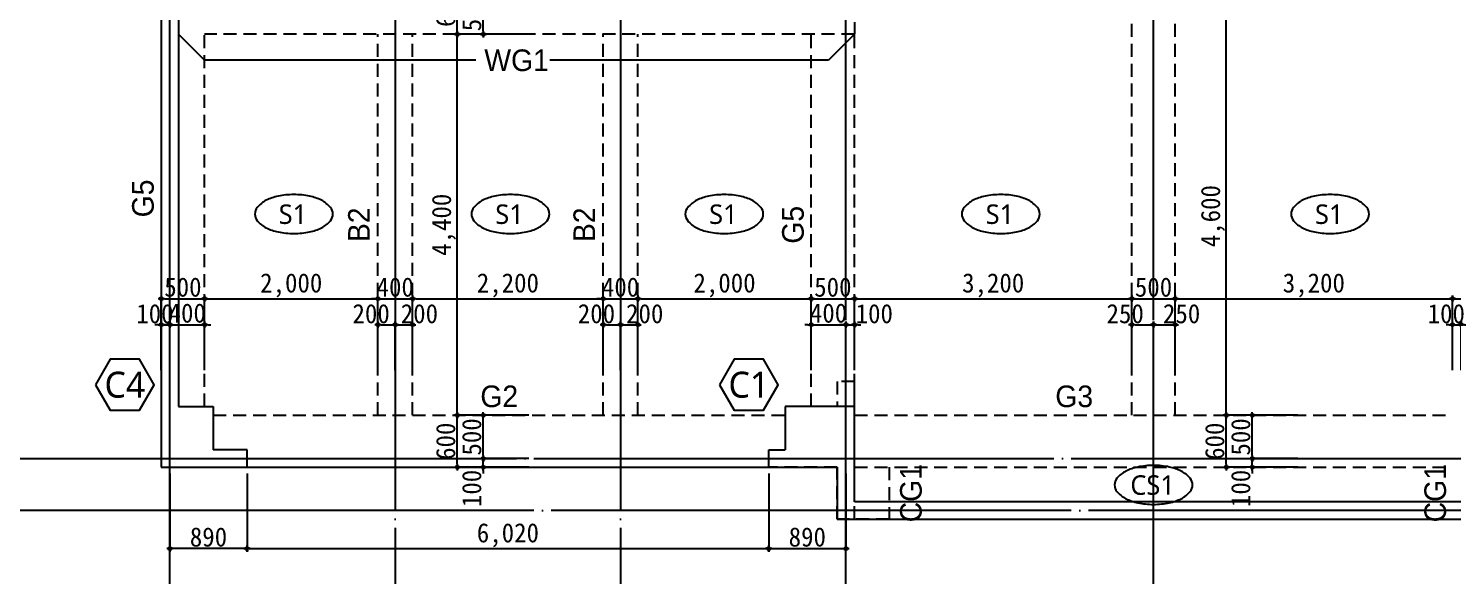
# Model space of a CAD drawing. Header units: millimetres. Extents: x 315000 to 378000, y 0 to 44550.
# Drawn here: x 326070 to 342502, y 9785 to 16103 of the extents above; entities that cross this region are included whole.
import ezdxf
from ezdxf.enums import TextEntityAlignment as Align

# ---------------------------------------------------------------- set-up
doc = ezdxf.new("R2010")
doc.units = ezdxf.units.MM
doc.header["$LTSCALE"] = 100
for name, pattern in [('CEN', [62, 60, -1, 0, -1]), ('HID', [2.3, 1.5, -0.8]), ('HIDDEN', [0.375, 0.25, -0.125])]:
    doc.linetypes.add(name, pattern=pattern)
for name, color, linetype in [('!!_DIM', 7, 'Continuous'), ('!_BEAM 넘버링', 7, 'Continuous'), ('!_CON', 2, 'Continuous'), ('!_GIRDER 넘버링', 3, 'Continuous'), ('!_골조하부', 5, 'HIDDEN'), ('BEAM L', 4, 'HID'), ('CEN', 1, 'CEN'), ('DIM', 7, 'Continuous'), ('ETC', 6, 'Continuous'), ('TEXT', 7, 'Continuous')]:
    doc.layers.add(name, color=color, linetype=linetype)
doc.styles.add('돋움', font='')
doc.styles.add('맑은고딕', font='')
doc.styles.add('울릉도L', font='')
doc.styles.get('돋움').set_extended_font_data('DotumChe')
doc.styles.get('맑은고딕').set_extended_font_data('Malgun Gothic')
doc.styles.get('울릉도L').set_extended_font_data('HY울릉도L')
doc.dimstyles.new('ISO-25', dxfattribs={"dimtxt": 2.5, "dimasz": 2.5, "dimexe": 1.25, "dimexo": 0.625, "dimtad": 1, "dimtxsty": 'STANDARD', "dimcen": 2.5, "dimadec": 0, "dimazin": 0, "dimtfac": 1, "dimtmove": 0, "dimatfit": 3, "dimfxl": 1, "dimarcsym": 0})

# ---------------------------------------------------------------- blocks, each defined once
blk = doc.blocks.new('지상1층 골조하부')
at = {"layer": '!_골조하부', "linetype": 'HID'}
for p, q in [((327602, 17426), (327602, 11036)), ((327802, 16336), (327802, 11736)), ((335602, 12026), (335402, 12026)), ((335402, 12026), (335402, 11736)), ((335602, 10436), (335602, 12026)), ((327802, 11736), (328202, 11736)), ((328202, 11736), (328202, 11236)), ((335402, 11736), (334802, 11736)), ((334802, 11736), (334802, 11236)), ((328592, 11236), (328202, 11236)), ((328592, 11036), (328592, 11236)), ((334612, 11036), (334612, 11236)), ((334612, 11236), (334802, 11236)), ((327602, 11036), (328592, 11036)), ((335402, 11036), (334612, 11036)), ((335402, 11036), (335402, 10436)), ((335402, 10436), (335602, 10436))]:
    blk.add_line(p, q, dxfattribs=at)
blk = doc.blocks.new('Z_DOT')
at = {"layer": 'DIM', "color": 0}
for p, q in [((-1, 0), (1, 0)), ((0, -1), (0, 1))]:
    blk.add_line(p, q, dxfattribs=at)
for radius in [0.5, 0.25]:
    blk.add_circle((0, 0), radius, dxfattribs=at)
blk = doc.blocks.new('*D44')
at = {"layer": 'Defpoints', "color": 0, "transparency": 16777216}
for p in [(327702, 11036), (328592, 11036), (327702, 10096)]:
    blk.add_point(p, dxfattribs=at)
at = {"layer": 'DIM', "color": 6, "lineweight": -2, "transparency": 16777216}
for p, q in [((327702, 10962), (327702, 10096)), ((328592, 10962), (328592, 10096)), ((328555, 10096), (327739, 10096))]:
    blk.add_line(p, q, dxfattribs=at)
at = {"layer": 'DIM', "color": 6, "lineweight": -2, "transparency": 16777216, "xscale": 37, "yscale": 37, "zscale": 37, "rotation": 180}
blk.add_blockref('Z_DOT', (327702, 10096), dxfattribs=at)
at = {"layer": 'DIM', "color": 6, "lineweight": -2, "transparency": 16777216, "xscale": 37, "yscale": 37, "zscale": 37}
blk.add_blockref('Z_DOT', (328592, 10096), dxfattribs=at)
at = {"layer": 'DIM', "color": 0, "transparency": 16777216, "insert": (328147, 10229), "char_height": 222, "attachment_point": 5, "style": '돋움'}
blk.add_mtext('890', dxfattribs=at)
blk = doc.blocks.new('*D45')
at = {"layer": 'Defpoints', "color": 0, "transparency": 16777216}
for p in [(328592, 11036), (334612, 11036), (334612, 10096)]:
    blk.add_point(p, dxfattribs=at)
at = {"layer": 'DIM', "color": 6, "lineweight": -2, "transparency": 16777216}
for p, q in [((328592, 10962), (328592, 10096)), ((334612, 10962), (334612, 10096)), ((328629, 10096), (334575, 10096))]:
    blk.add_line(p, q, dxfattribs=at)
at = {"layer": 'DIM', "color": 6, "lineweight": -2, "transparency": 16777216, "xscale": 37, "yscale": 37, "zscale": 37, "rotation": 180}
blk.add_blockref('Z_DOT', (328592, 10096), dxfattribs=at)
at = {"layer": 'DIM', "color": 6, "lineweight": -2, "transparency": 16777216, "xscale": 37, "yscale": 37, "zscale": 37}
blk.add_blockref('Z_DOT', (334612, 10096), dxfattribs=at)
at = {"layer": 'DIM', "color": 0, "transparency": 16777216, "insert": (331602, 10250), "char_height": 222, "attachment_point": 5, "style": '돋움'}
blk.add_mtext('6,020', dxfattribs=at)
blk = doc.blocks.new('*D46')
at = {"layer": 'Defpoints', "color": 0, "transparency": 16777216}
for p in [(334612, 11036), (335502, 11036), (335502, 10096)]:
    blk.add_point(p, dxfattribs=at)
at = {"layer": 'DIM', "color": 6, "lineweight": -2, "transparency": 16777216}
for p, q in [((334612, 10962), (334612, 10096)), ((335502, 10962), (335502, 10096)), ((334649, 10096), (335465, 10096))]:
    blk.add_line(p, q, dxfattribs=at)
at = {"layer": 'DIM', "color": 6, "lineweight": -2, "transparency": 16777216, "xscale": 37, "yscale": 37, "zscale": 37, "rotation": 180}
blk.add_blockref('Z_DOT', (334612, 10096), dxfattribs=at)
at = {"layer": 'DIM', "color": 6, "lineweight": -2, "transparency": 16777216, "xscale": 37, "yscale": 37, "zscale": 37}
blk.add_blockref('Z_DOT', (335502, 10096), dxfattribs=at)
at = {"layer": 'DIM', "color": 0, "transparency": 16777216, "insert": (335057, 10229), "char_height": 222, "attachment_point": 5, "style": '돋움'}
blk.add_mtext('890', dxfattribs=at)
blk = doc.blocks.new('*D52')
at = {"layer": 'Defpoints', "color": 0, "transparency": 16777216}
for p in [(335102, 12982), (333102, 12082), (335102, 12082)]:
    blk.add_point(p, dxfattribs=at)
at = {"layer": 'DIM', "color": 6, "lineweight": -2, "transparency": 16777216}
for p, q in [((333102, 12156), (333102, 12982)), ((333139, 12982), (335065, 12982)), ((335102, 12156), (335102, 12982))]:
    blk.add_line(p, q, dxfattribs=at)
at = {"layer": 'DIM', "color": 6, "lineweight": -2, "transparency": 16777216, "xscale": 37, "yscale": 37, "zscale": 37, "rotation": 180}
blk.add_blockref('Z_DOT', (333102, 12982), dxfattribs=at)
at = {"layer": 'DIM', "color": 6, "lineweight": -2, "transparency": 16777216, "xscale": 37, "yscale": 37, "zscale": 37}
blk.add_blockref('Z_DOT', (335102, 12982), dxfattribs=at)
at = {"layer": 'DIM', "color": 0, "transparency": 16777216, "insert": (334102, 13136), "char_height": 222, "attachment_point": 5, "style": '돋움'}
blk.add_mtext('2,000', dxfattribs=at)
blk = doc.blocks.new('*D53')
at = {"layer": 'Defpoints', "color": 0, "transparency": 16777216}
for p in [(333102, 12982), (332702, 12082), (333102, 12082)]:
    blk.add_point(p, dxfattribs=at)
at = {"layer": 'DIM', "color": 6, "lineweight": -2, "transparency": 16777216}
for p, q in [((332665, 12982), (332628, 12982)), ((332702, 12156), (332702, 12982)), ((332702, 12982), (333102, 12982)), ((333102, 12156), (333102, 12982)), ((333139, 12982), (333176, 12982))]:
    blk.add_line(p, q, dxfattribs=at)
at = {"layer": 'DIM', "color": 6, "lineweight": -2, "transparency": 16777216, "xscale": 37, "yscale": 37, "zscale": 37}
blk.add_blockref('Z_DOT', (332702, 12982), dxfattribs=at)
at = {"layer": 'DIM', "color": 6, "lineweight": -2, "transparency": 16777216, "xscale": 37, "yscale": 37, "zscale": 37, "rotation": 180}
blk.add_blockref('Z_DOT', (333102, 12982), dxfattribs=at)
at = {"layer": 'DIM', "color": 0, "transparency": 16777216, "insert": (332902, 13115), "char_height": 222, "attachment_point": 5, "style": '돋움'}
blk.add_mtext('400', dxfattribs=at)
blk = doc.blocks.new('*D54')
at = {"layer": 'Defpoints', "color": 0, "transparency": 16777216}
for p in [(332702, 12982), (330502, 12082), (332702, 12082)]:
    blk.add_point(p, dxfattribs=at)
at = {"layer": 'DIM', "color": 6, "lineweight": -2, "transparency": 16777216}
for p, q in [((330502, 12156), (330502, 12982)), ((330539, 12982), (332665, 12982)), ((332702, 12156), (332702, 12982))]:
    blk.add_line(p, q, dxfattribs=at)
at = {"layer": 'DIM', "color": 6, "lineweight": -2, "transparency": 16777216, "xscale": 37, "yscale": 37, "zscale": 37, "rotation": 180}
blk.add_blockref('Z_DOT', (330502, 12982), dxfattribs=at)
at = {"layer": 'DIM', "color": 6, "lineweight": -2, "transparency": 16777216, "xscale": 37, "yscale": 37, "zscale": 37}
blk.add_blockref('Z_DOT', (332702, 12982), dxfattribs=at)
at = {"layer": 'DIM', "color": 0, "transparency": 16777216, "insert": (331602, 13136), "char_height": 222, "attachment_point": 5, "style": '돋움'}
blk.add_mtext('2,200', dxfattribs=at)
blk = doc.blocks.new('*D55')
at = {"layer": 'Defpoints', "color": 0, "transparency": 16777216}
for p in [(330502, 12982), (330102, 12082), (330502, 12082)]:
    blk.add_point(p, dxfattribs=at)
at = {"layer": 'DIM', "color": 6, "lineweight": -2, "transparency": 16777216}
for p, q in [((330065, 12982), (330028, 12982)), ((330102, 12156), (330102, 12982)), ((330102, 12982), (330502, 12982)), ((330502, 12156), (330502, 12982)), ((330539, 12982), (330576, 12982))]:
    blk.add_line(p, q, dxfattribs=at)
at = {"layer": 'DIM', "color": 6, "lineweight": -2, "transparency": 16777216, "xscale": 37, "yscale": 37, "zscale": 37}
blk.add_blockref('Z_DOT', (330102, 12982), dxfattribs=at)
at = {"layer": 'DIM', "color": 6, "lineweight": -2, "transparency": 16777216, "xscale": 37, "yscale": 37, "zscale": 37, "rotation": 180}
blk.add_blockref('Z_DOT', (330502, 12982), dxfattribs=at)
at = {"layer": 'DIM', "color": 0, "transparency": 16777216, "insert": (330302, 13115), "char_height": 222, "attachment_point": 5, "style": '돋움'}
blk.add_mtext('400', dxfattribs=at)
blk = doc.blocks.new('*D56')
at = {"layer": 'Defpoints', "color": 0, "transparency": 16777216}
for p in [(328102, 12682), (327702, 12082), (328102, 12082)]:
    blk.add_point(p, dxfattribs=at)
at = {"layer": 'DIM', "color": 6, "lineweight": -2, "transparency": 16777216}
for p, q in [((327665, 12682), (327628, 12682)), ((327702, 12156), (327702, 12682)), ((327702, 12682), (328102, 12682)), ((328102, 12156), (328102, 12682)), ((328139, 12682), (328176, 12682))]:
    blk.add_line(p, q, dxfattribs=at)
at = {"layer": 'DIM', "color": 6, "lineweight": -2, "transparency": 16777216, "xscale": 37, "yscale": 37, "zscale": 37}
blk.add_blockref('Z_DOT', (327702, 12682), dxfattribs=at)
at = {"layer": 'DIM', "color": 6, "lineweight": -2, "transparency": 16777216, "xscale": 37, "yscale": 37, "zscale": 37, "rotation": 180}
blk.add_blockref('Z_DOT', (328102, 12682), dxfattribs=at)
at = {"layer": 'DIM', "color": 0, "transparency": 16777216, "insert": (327902, 12815), "char_height": 222, "attachment_point": 5, "style": '돋움'}
blk.add_mtext('400', dxfattribs=at)
blk = doc.blocks.new('*D57')
at = {"layer": 'Defpoints', "color": 0, "transparency": 16777216}
for p in [(327702, 12682), (327602, 12082), (327702, 12082)]:
    blk.add_point(p, dxfattribs=at)
at = {"layer": 'DIM', "color": 6, "lineweight": -2, "transparency": 16777216}
for p, q in [((327565, 12682), (327528, 12682)), ((327602, 12156), (327602, 12682)), ((327602, 12682), (327702, 12682)), ((327702, 12156), (327702, 12682)), ((327739, 12682), (327776, 12682))]:
    blk.add_line(p, q, dxfattribs=at)
at = {"layer": 'DIM', "color": 6, "lineweight": -2, "transparency": 16777216, "xscale": 37, "yscale": 37, "zscale": 37}
blk.add_blockref('Z_DOT', (327602, 12682), dxfattribs=at)
at = {"layer": 'DIM', "color": 6, "lineweight": -2, "transparency": 16777216, "xscale": 37, "yscale": 37, "zscale": 37, "rotation": 180}
blk.add_blockref('Z_DOT', (327702, 12682), dxfattribs=at)
at = {"layer": 'DIM', "color": 0, "transparency": 16777216, "insert": (327529, 12808), "char_height": 222, "attachment_point": 5, "style": '돋움'}
blk.add_mtext('100', dxfattribs=at)
blk = doc.blocks.new('*D58')
at = {"layer": 'Defpoints', "color": 0, "transparency": 16777216}
for p in [(328102, 12982), (327602, 12082), (328102, 12082)]:
    blk.add_point(p, dxfattribs=at)
at = {"layer": 'DIM', "color": 6, "lineweight": -2, "transparency": 16777216}
for p, q in [((327602, 12156), (327602, 12982)), ((327639, 12982), (328065, 12982)), ((328102, 12156), (328102, 12982))]:
    blk.add_line(p, q, dxfattribs=at)
at = {"layer": 'DIM', "color": 6, "lineweight": -2, "transparency": 16777216, "xscale": 37, "yscale": 37, "zscale": 37, "rotation": 180}
blk.add_blockref('Z_DOT', (327602, 12982), dxfattribs=at)
at = {"layer": 'DIM', "color": 6, "lineweight": -2, "transparency": 16777216, "xscale": 37, "yscale": 37, "zscale": 37}
blk.add_blockref('Z_DOT', (328102, 12982), dxfattribs=at)
at = {"layer": 'DIM', "color": 0, "transparency": 16777216, "insert": (327852, 13115), "char_height": 222, "attachment_point": 5, "style": '돋움'}
blk.add_mtext('500', dxfattribs=at)
blk = doc.blocks.new('*D59')
at = {"layer": 'Defpoints', "color": 0, "transparency": 16777216}
for p in [(335602, 12682), (335502, 12082), (335602, 12082)]:
    blk.add_point(p, dxfattribs=at)
at = {"layer": 'DIM', "color": 6, "lineweight": -2, "transparency": 16777216}
for p, q in [((335465, 12682), (335428, 12682)), ((335502, 12156), (335502, 12682)), ((335502, 12682), (335602, 12682)), ((335602, 12156), (335602, 12682)), ((335639, 12682), (335676, 12682))]:
    blk.add_line(p, q, dxfattribs=at)
at = {"layer": 'DIM', "color": 6, "lineweight": -2, "transparency": 16777216, "xscale": 37, "yscale": 37, "zscale": 37}
blk.add_blockref('Z_DOT', (335502, 12682), dxfattribs=at)
at = {"layer": 'DIM', "color": 6, "lineweight": -2, "transparency": 16777216, "xscale": 37, "yscale": 37, "zscale": 37, "rotation": 180}
blk.add_blockref('Z_DOT', (335602, 12682), dxfattribs=at)
at = {"layer": 'DIM', "color": 0, "transparency": 16777216, "insert": (335830, 12808), "char_height": 222, "attachment_point": 5, "style": '돋움'}
blk.add_mtext('100', dxfattribs=at)
blk = doc.blocks.new('*D60')
at = {"layer": 'Defpoints', "color": 0, "transparency": 16777216}
for p in [(335502, 12682), (335102, 12082), (335502, 12082)]:
    blk.add_point(p, dxfattribs=at)
at = {"layer": 'DIM', "color": 6, "lineweight": -2, "transparency": 16777216}
for p, q in [((335065, 12682), (335028, 12682)), ((335102, 12156), (335102, 12682)), ((335102, 12682), (335502, 12682)), ((335502, 12156), (335502, 12682)), ((335539, 12682), (335576, 12682))]:
    blk.add_line(p, q, dxfattribs=at)
at = {"layer": 'DIM', "color": 6, "lineweight": -2, "transparency": 16777216, "xscale": 37, "yscale": 37, "zscale": 37}
blk.add_blockref('Z_DOT', (335102, 12682), dxfattribs=at)
at = {"layer": 'DIM', "color": 6, "lineweight": -2, "transparency": 16777216, "xscale": 37, "yscale": 37, "zscale": 37, "rotation": 180}
blk.add_blockref('Z_DOT', (335502, 12682), dxfattribs=at)
at = {"layer": 'DIM', "color": 0, "transparency": 16777216, "insert": (335302, 12815), "char_height": 222, "attachment_point": 5, "style": '돋움'}
blk.add_mtext('400', dxfattribs=at)
blk = doc.blocks.new('*D61')
at = {"layer": 'Defpoints', "color": 0, "transparency": 16777216}
for p in [(335602, 12982), (335102, 12082), (335602, 12082)]:
    blk.add_point(p, dxfattribs=at)
at = {"layer": 'DIM', "color": 6, "lineweight": -2, "transparency": 16777216}
for p, q in [((335102, 12156), (335102, 12982)), ((335139, 12982), (335565, 12982)), ((335602, 12156), (335602, 12982))]:
    blk.add_line(p, q, dxfattribs=at)
at = {"layer": 'DIM', "color": 6, "lineweight": -2, "transparency": 16777216, "xscale": 37, "yscale": 37, "zscale": 37, "rotation": 180}
blk.add_blockref('Z_DOT', (335102, 12982), dxfattribs=at)
at = {"layer": 'DIM', "color": 6, "lineweight": -2, "transparency": 16777216, "xscale": 37, "yscale": 37, "zscale": 37}
blk.add_blockref('Z_DOT', (335602, 12982), dxfattribs=at)
at = {"layer": 'DIM', "color": 0, "transparency": 16777216, "insert": (335352, 13115), "char_height": 222, "attachment_point": 5, "style": '돋움'}
blk.add_mtext('500', dxfattribs=at)
blk = doc.blocks.new('*D62')
at = {"layer": 'Defpoints', "color": 0, "transparency": 16777216}
for p in [(330102, 12982), (328102, 12082), (330102, 12082)]:
    blk.add_point(p, dxfattribs=at)
at = {"layer": 'DIM', "color": 6, "lineweight": -2, "transparency": 16777216}
for p, q in [((328102, 12156), (328102, 12982)), ((328139, 12982), (330065, 12982)), ((330102, 12156), (330102, 12982))]:
    blk.add_line(p, q, dxfattribs=at)
at = {"layer": 'DIM', "color": 6, "lineweight": -2, "transparency": 16777216, "xscale": 37, "yscale": 37, "zscale": 37, "rotation": 180}
blk.add_blockref('Z_DOT', (328102, 12982), dxfattribs=at)
at = {"layer": 'DIM', "color": 6, "lineweight": -2, "transparency": 16777216, "xscale": 37, "yscale": 37, "zscale": 37}
blk.add_blockref('Z_DOT', (330102, 12982), dxfattribs=at)
at = {"layer": 'DIM', "color": 0, "transparency": 16777216, "insert": (329102, 13136), "char_height": 222, "attachment_point": 5, "style": '돋움'}
blk.add_mtext('2,000', dxfattribs=at)
blk = doc.blocks.new('*D75')
at = {"layer": 'Defpoints', "color": 0, "transparency": 16777216}
for p in [(333102, 12682), (332902, 12082), (333102, 12082)]:
    blk.add_point(p, dxfattribs=at)
at = {"layer": 'DIM', "color": 6, "lineweight": -2, "transparency": 16777216}
for p, q in [((332902, 12156), (332902, 12682)), ((332939, 12682), (333065, 12682)), ((333102, 12156), (333102, 12682))]:
    blk.add_line(p, q, dxfattribs=at)
at = {"layer": 'DIM', "color": 6, "lineweight": -2, "transparency": 16777216, "xscale": 37, "yscale": 37, "zscale": 37, "rotation": 180}
blk.add_blockref('Z_DOT', (332902, 12682), dxfattribs=at)
at = {"layer": 'DIM', "color": 6, "lineweight": -2, "transparency": 16777216, "xscale": 37, "yscale": 37, "zscale": 37}
blk.add_blockref('Z_DOT', (333102, 12682), dxfattribs=at)
at = {"layer": 'DIM', "color": 0, "transparency": 16777216, "insert": (333181, 12808), "char_height": 222, "attachment_point": 5, "style": '돋움'}
blk.add_mtext('200', dxfattribs=at)
blk = doc.blocks.new('*D76')
at = {"layer": 'Defpoints', "color": 0, "transparency": 16777216}
for p in [(332902, 12682), (332702, 12082), (332902, 12082)]:
    blk.add_point(p, dxfattribs=at)
at = {"layer": 'DIM', "color": 6, "lineweight": -2, "transparency": 16777216}
for p, q in [((332702, 12156), (332702, 12682)), ((332739, 12682), (332865, 12682)), ((332902, 12156), (332902, 12682))]:
    blk.add_line(p, q, dxfattribs=at)
at = {"layer": 'DIM', "color": 6, "lineweight": -2, "transparency": 16777216, "xscale": 37, "yscale": 37, "zscale": 37, "rotation": 180}
blk.add_blockref('Z_DOT', (332702, 12682), dxfattribs=at)
at = {"layer": 'DIM', "color": 6, "lineweight": -2, "transparency": 16777216, "xscale": 37, "yscale": 37, "zscale": 37}
blk.add_blockref('Z_DOT', (332902, 12682), dxfattribs=at)
at = {"layer": 'DIM', "color": 0, "transparency": 16777216, "insert": (332624, 12808), "char_height": 222, "attachment_point": 5, "style": '돋움'}
blk.add_mtext('200', dxfattribs=at)
blk = doc.blocks.new('*D77')
at = {"layer": 'Defpoints', "color": 0, "transparency": 16777216}
for p in [(338802, 12982), (335602, 12082), (338802, 12082)]:
    blk.add_point(p, dxfattribs=at)
at = {"layer": 'DIM', "color": 6, "lineweight": -2, "transparency": 16777216}
for p, q in [((335602, 12156), (335602, 12982)), ((335639, 12982), (338765, 12982)), ((338802, 12156), (338802, 12982))]:
    blk.add_line(p, q, dxfattribs=at)
at = {"layer": 'DIM', "color": 6, "lineweight": -2, "transparency": 16777216, "xscale": 37, "yscale": 37, "zscale": 37, "rotation": 180}
blk.add_blockref('Z_DOT', (335602, 12982), dxfattribs=at)
at = {"layer": 'DIM', "color": 6, "lineweight": -2, "transparency": 16777216, "xscale": 37, "yscale": 37, "zscale": 37}
blk.add_blockref('Z_DOT', (338802, 12982), dxfattribs=at)
at = {"layer": 'DIM', "color": 0, "transparency": 16777216, "insert": (337202, 13136), "char_height": 222, "attachment_point": 5, "style": '돋움'}
blk.add_mtext('3,200', dxfattribs=at)
blk = doc.blocks.new('*D78')
at = {"layer": 'Defpoints', "color": 0, "transparency": 16777216}
for p in [(339302, 12982), (338802, 12082), (339302, 12082)]:
    blk.add_point(p, dxfattribs=at)
at = {"layer": 'DIM', "color": 6, "lineweight": -2, "transparency": 16777216}
for p, q in [((338802, 12156), (338802, 12982)), ((338839, 12982), (339265, 12982)), ((339302, 12156), (339302, 12982))]:
    blk.add_line(p, q, dxfattribs=at)
at = {"layer": 'DIM', "color": 6, "lineweight": -2, "transparency": 16777216, "xscale": 37, "yscale": 37, "zscale": 37, "rotation": 180}
blk.add_blockref('Z_DOT', (338802, 12982), dxfattribs=at)
at = {"layer": 'DIM', "color": 6, "lineweight": -2, "transparency": 16777216, "xscale": 37, "yscale": 37, "zscale": 37}
blk.add_blockref('Z_DOT', (339302, 12982), dxfattribs=at)
at = {"layer": 'DIM', "color": 0, "transparency": 16777216, "insert": (339052, 13115), "char_height": 222, "attachment_point": 5, "style": '돋움'}
blk.add_mtext('500', dxfattribs=at)
blk = doc.blocks.new('*D79')
at = {"layer": 'Defpoints', "color": 0, "transparency": 16777216}
for p in [(342502, 12982), (339302, 12082), (342502, 12082)]:
    blk.add_point(p, dxfattribs=at)
at = {"layer": 'DIM', "color": 6, "lineweight": -2, "transparency": 16777216}
for p, q in [((339302, 12156), (339302, 12982)), ((339339, 12982), (342465, 12982)), ((342502, 12156), (342502, 12982))]:
    blk.add_line(p, q, dxfattribs=at)
at = {"layer": 'DIM', "color": 6, "lineweight": -2, "transparency": 16777216, "xscale": 37, "yscale": 37, "zscale": 37, "rotation": 180}
blk.add_blockref('Z_DOT', (339302, 12982), dxfattribs=at)
at = {"layer": 'DIM', "color": 6, "lineweight": -2, "transparency": 16777216, "xscale": 37, "yscale": 37, "zscale": 37}
blk.add_blockref('Z_DOT', (342502, 12982), dxfattribs=at)
at = {"layer": 'DIM', "color": 0, "transparency": 16777216, "insert": (340902, 13136), "char_height": 222, "attachment_point": 5, "style": '돋움'}
blk.add_mtext('3,200', dxfattribs=at)
blk = doc.blocks.new('*D80')
at = {"layer": 'Defpoints', "color": 0, "transparency": 16777216}
for p in [(343102, 12982), (342502, 12082), (343102, 12082)]:
    blk.add_point(p, dxfattribs=at)
at = {"layer": 'DIM', "color": 6, "lineweight": -2, "transparency": 16777216}
for p, q in [((342502, 12156), (342502, 12982)), ((342539, 12982), (343065, 12982)), ((343102, 12156), (343102, 12982))]:
    blk.add_line(p, q, dxfattribs=at)
at = {"layer": 'DIM', "color": 6, "lineweight": -2, "transparency": 16777216, "xscale": 37, "yscale": 37, "zscale": 37, "rotation": 180}
blk.add_blockref('Z_DOT', (342502, 12982), dxfattribs=at)
at = {"layer": 'DIM', "color": 6, "lineweight": -2, "transparency": 16777216, "xscale": 37, "yscale": 37, "zscale": 37}
blk.add_blockref('Z_DOT', (343102, 12982), dxfattribs=at)
at = {"layer": 'DIM', "color": 0, "transparency": 16777216, "insert": (342802, 13115), "char_height": 222, "attachment_point": 5, "style": '돋움'}
blk.add_mtext('600', dxfattribs=at)
blk = doc.blocks.new('*D64')
at = {"layer": 'Defpoints', "color": 0, "transparency": 16777216}
for p in [(342602, 12682), (342502, 12082), (342602, 12082)]:
    blk.add_point(p, dxfattribs=at)
at = {"layer": 'DIM', "color": 6, "lineweight": -2, "transparency": 16777216}
for p, q in [((342465, 12682), (342428, 12682)), ((342502, 12156), (342502, 12682)), ((342502, 12682), (342602, 12682)), ((342602, 12156), (342602, 12682)), ((342639, 12682), (342676, 12682))]:
    blk.add_line(p, q, dxfattribs=at)
at = {"layer": 'DIM', "color": 6, "lineweight": -2, "transparency": 16777216, "xscale": 37, "yscale": 37, "zscale": 37}
blk.add_blockref('Z_DOT', (342502, 12682), dxfattribs=at)
at = {"layer": 'DIM', "color": 6, "lineweight": -2, "transparency": 16777216, "xscale": 37, "yscale": 37, "zscale": 37, "rotation": 180}
blk.add_blockref('Z_DOT', (342602, 12682), dxfattribs=at)
at = {"layer": 'DIM', "color": 0, "transparency": 16777216, "insert": (342430, 12808), "char_height": 222, "attachment_point": 5, "style": '돋움'}
blk.add_mtext('100', dxfattribs=at)
blk = doc.blocks.new('*D85')
at = {"layer": 'Defpoints', "color": 0, "transparency": 16777216}
for p in [(330502, 12682), (330302, 12082), (330502, 12082)]:
    blk.add_point(p, dxfattribs=at)
at = {"layer": 'DIM', "color": 6, "lineweight": -2, "transparency": 16777216}
for p, q in [((330302, 12156), (330302, 12682)), ((330339, 12682), (330465, 12682)), ((330502, 12156), (330502, 12682))]:
    blk.add_line(p, q, dxfattribs=at)
at = {"layer": 'DIM', "color": 6, "lineweight": -2, "transparency": 16777216, "xscale": 37, "yscale": 37, "zscale": 37, "rotation": 180}
blk.add_blockref('Z_DOT', (330302, 12682), dxfattribs=at)
at = {"layer": 'DIM', "color": 6, "lineweight": -2, "transparency": 16777216, "xscale": 37, "yscale": 37, "zscale": 37}
blk.add_blockref('Z_DOT', (330502, 12682), dxfattribs=at)
at = {"layer": 'DIM', "color": 0, "transparency": 16777216, "insert": (330581, 12808), "char_height": 222, "attachment_point": 5, "style": '돋움'}
blk.add_mtext('200', dxfattribs=at)
blk = doc.blocks.new('*D86')
at = {"layer": 'Defpoints', "color": 0, "transparency": 16777216}
for p in [(330302, 12682), (330102, 12082), (330302, 12082)]:
    blk.add_point(p, dxfattribs=at)
at = {"layer": 'DIM', "color": 6, "lineweight": -2, "transparency": 16777216}
for p, q in [((330102, 12156), (330102, 12682)), ((330139, 12682), (330265, 12682)), ((330302, 12156), (330302, 12682))]:
    blk.add_line(p, q, dxfattribs=at)
at = {"layer": 'DIM', "color": 6, "lineweight": -2, "transparency": 16777216, "xscale": 37, "yscale": 37, "zscale": 37, "rotation": 180}
blk.add_blockref('Z_DOT', (330102, 12682), dxfattribs=at)
at = {"layer": 'DIM', "color": 6, "lineweight": -2, "transparency": 16777216, "xscale": 37, "yscale": 37, "zscale": 37}
blk.add_blockref('Z_DOT', (330302, 12682), dxfattribs=at)
at = {"layer": 'DIM', "color": 0, "transparency": 16777216, "insert": (330024, 12808), "char_height": 222, "attachment_point": 5, "style": '돋움'}
blk.add_mtext('200', dxfattribs=at)
blk = doc.blocks.new('*D93')
at = {"layer": 'Defpoints', "color": 0, "transparency": 16777216}
for p in [(339892, 11636), (340792, 11636), (340792, 11036)]:
    blk.add_point(p, dxfattribs=at)
at = {"layer": 'DIM', "color": 6, "lineweight": -2, "transparency": 16777216}
for p, q in [((340718, 11636), (339892, 11636)), ((339892, 11073), (339892, 11599)), ((340718, 11036), (339892, 11036))]:
    blk.add_line(p, q, dxfattribs=at)
at = {"layer": 'DIM', "color": 6, "lineweight": -2, "transparency": 16777216, "xscale": 37, "yscale": 37, "zscale": 37}
for p, rotation in [((339892, 11636), 90), ((339892, 11036), 270)]:
    blk.add_blockref('Z_DOT', p, dxfattribs=dict(at, rotation=rotation))
at = {"layer": 'DIM', "color": 0, "transparency": 16777216, "insert": (339759, 11336), "char_height": 222, "attachment_point": 5, "rotation": 90, "style": '돋움'}
blk.add_mtext('600', dxfattribs=at)
blk = doc.blocks.new('*D94')
at = {"layer": 'Defpoints', "color": 0, "transparency": 16777216}
for p in [(339892, 16236), (340792, 16236), (340792, 11636)]:
    blk.add_point(p, dxfattribs=at)
at = {"layer": 'DIM', "color": 6, "lineweight": -2, "transparency": 16777216}
for p, q in [((340718, 16236), (339892, 16236)), ((339892, 11673), (339892, 16199)), ((340718, 11636), (339892, 11636))]:
    blk.add_line(p, q, dxfattribs=at)
at = {"layer": 'DIM', "color": 6, "lineweight": -2, "transparency": 16777216, "xscale": 37, "yscale": 37, "zscale": 37}
for p, rotation in [((339892, 16236), 90), ((339892, 11636), 270)]:
    blk.add_blockref('Z_DOT', p, dxfattribs=dict(at, rotation=rotation))
at = {"layer": 'DIM', "color": 0, "transparency": 16777216, "insert": (339738, 13936), "char_height": 222, "attachment_point": 5, "rotation": 90, "style": '돋움'}
blk.add_mtext('4,600', dxfattribs=at)
blk = doc.blocks.new('*D96')
at = {"layer": 'Defpoints', "color": 0, "transparency": 16777216}
for p in [(340192, 11636), (340792, 11636), (340792, 11136)]:
    blk.add_point(p, dxfattribs=at)
at = {"layer": 'DIM', "color": 6, "lineweight": -2, "transparency": 16777216}
for p, q in [((340718, 11636), (340192, 11636)), ((340192, 11173), (340192, 11599)), ((340718, 11136), (340192, 11136))]:
    blk.add_line(p, q, dxfattribs=at)
at = {"layer": 'DIM', "color": 6, "lineweight": -2, "transparency": 16777216, "xscale": 37, "yscale": 37, "zscale": 37}
for p, rotation in [((340192, 11636), 90), ((340192, 11136), 270)]:
    blk.add_blockref('Z_DOT', p, dxfattribs=dict(at, rotation=rotation))
at = {"layer": 'DIM', "color": 0, "transparency": 16777216, "insert": (340059, 11386), "char_height": 222, "attachment_point": 5, "rotation": 90, "style": '돋움'}
blk.add_mtext('500', dxfattribs=at)
blk = doc.blocks.new('*D97')
at = {"layer": 'Defpoints', "color": 0, "transparency": 16777216}
for p in [(340192, 11136), (340792, 11136), (340792, 11036)]:
    blk.add_point(p, dxfattribs=at)
at = {"layer": 'DIM', "color": 6, "lineweight": -2, "transparency": 16777216}
for p, q in [((340192, 11173), (340192, 11210)), ((340718, 11136), (340192, 11136)), ((340192, 11036), (340192, 11136)), ((340718, 11036), (340192, 11036)), ((340192, 10999), (340192, 10962))]:
    blk.add_line(p, q, dxfattribs=at)
at = {"layer": 'DIM', "color": 6, "lineweight": -2, "transparency": 16777216, "xscale": 37, "yscale": 37, "zscale": 37}
for p, rotation in [((340192, 11136), 270), ((340192, 11036), 90)]:
    blk.add_blockref('Z_DOT', p, dxfattribs=dict(at, rotation=rotation))
at = {"layer": 'DIM', "color": 0, "transparency": 16777216, "insert": (340059, 10791), "char_height": 222, "attachment_point": 5, "rotation": 90, "style": '돋움'}
blk.add_mtext('100', dxfattribs=at)
blk = doc.blocks.new('*D100')
at = {"layer": 'Defpoints', "color": 0, "transparency": 16777216}
for p in [(331018, 16036), (331918, 16036), (331918, 11636)]:
    blk.add_point(p, dxfattribs=at)
at = {"layer": 'DIM', "color": 6, "lineweight": -2, "transparency": 16777216}
for p, q in [((331844, 16036), (331018, 16036)), ((331018, 11673), (331018, 15999)), ((331844, 11636), (331018, 11636))]:
    blk.add_line(p, q, dxfattribs=at)
at = {"layer": 'DIM', "color": 6, "lineweight": -2, "transparency": 16777216, "xscale": 37, "yscale": 37, "zscale": 37}
for p, rotation in [((331018, 16036), 90), ((331018, 11636), 270)]:
    blk.add_blockref('Z_DOT', p, dxfattribs=dict(at, rotation=rotation))
at = {"layer": 'DIM', "color": 0, "transparency": 16777216, "insert": (330864, 13836), "char_height": 222, "attachment_point": 5, "rotation": 90, "style": '돋움'}
blk.add_mtext('4,400', dxfattribs=at)
blk = doc.blocks.new('*D101')
at = {"layer": 'Defpoints', "color": 0, "transparency": 16777216}
for p in [(331018, 16636), (331918, 16636), (331918, 16036)]:
    blk.add_point(p, dxfattribs=at)
at = {"layer": 'DIM', "color": 6, "lineweight": -2, "transparency": 16777216}
for p, q in [((331844, 16636), (331018, 16636)), ((331018, 16073), (331018, 16599)), ((331844, 16036), (331018, 16036))]:
    blk.add_line(p, q, dxfattribs=at)
at = {"layer": 'DIM', "color": 6, "lineweight": -2, "transparency": 16777216, "xscale": 37, "yscale": 37, "zscale": 37}
for p, rotation in [((331018, 16636), 90), ((331018, 16036), 270)]:
    blk.add_blockref('Z_DOT', p, dxfattribs=dict(at, rotation=rotation))
at = {"layer": 'DIM', "color": 0, "transparency": 16777216, "insert": (330885, 16336), "char_height": 222, "attachment_point": 5, "rotation": 90, "style": '돋움'}
blk.add_mtext('600', dxfattribs=at)
blk = doc.blocks.new('*D103')
at = {"layer": 'Defpoints', "color": 0, "transparency": 16777216}
for p in [(331318, 16536), (331918, 16536), (331918, 16036)]:
    blk.add_point(p, dxfattribs=at)
at = {"layer": 'DIM', "color": 6, "lineweight": -2, "transparency": 16777216}
for p, q in [((331844, 16536), (331318, 16536)), ((331318, 16073), (331318, 16499)), ((331844, 16036), (331318, 16036))]:
    blk.add_line(p, q, dxfattribs=at)
at = {"layer": 'DIM', "color": 6, "lineweight": -2, "transparency": 16777216, "xscale": 37, "yscale": 37, "zscale": 37}
for p, rotation in [((331318, 16536), 90), ((331318, 16036), 270)]:
    blk.add_blockref('Z_DOT', p, dxfattribs=dict(at, rotation=rotation))
at = {"layer": 'DIM', "color": 0, "transparency": 16777216, "insert": (331185, 16286), "char_height": 222, "attachment_point": 5, "rotation": 90, "style": '돋움'}
blk.add_mtext('500', dxfattribs=at)
blk = doc.blocks.new('*D104')
at = {"layer": 'Defpoints', "color": 0, "transparency": 16777216}
for p in [(331018, 11636), (331918, 11636), (331918, 11036)]:
    blk.add_point(p, dxfattribs=at)
at = {"layer": 'DIM', "color": 6, "lineweight": -2, "transparency": 16777216}
for p, q in [((331844, 11636), (331018, 11636)), ((331018, 11073), (331018, 11599)), ((331844, 11036), (331018, 11036))]:
    blk.add_line(p, q, dxfattribs=at)
at = {"layer": 'DIM', "color": 6, "lineweight": -2, "transparency": 16777216, "xscale": 37, "yscale": 37, "zscale": 37}
for p, rotation in [((331018, 11636), 90), ((331018, 11036), 270)]:
    blk.add_blockref('Z_DOT', p, dxfattribs=dict(at, rotation=rotation))
at = {"layer": 'DIM', "color": 0, "transparency": 16777216, "insert": (330885, 11336), "char_height": 222, "attachment_point": 5, "rotation": 90, "style": '돋움'}
blk.add_mtext('600', dxfattribs=at)
blk = doc.blocks.new('*D105')
at = {"layer": 'Defpoints', "color": 0, "transparency": 16777216}
for p in [(331318, 11636), (331918, 11636), (331918, 11136)]:
    blk.add_point(p, dxfattribs=at)
at = {"layer": 'DIM', "color": 6, "lineweight": -2, "transparency": 16777216}
for p, q in [((331844, 11636), (331318, 11636)), ((331318, 11173), (331318, 11599)), ((331844, 11136), (331318, 11136))]:
    blk.add_line(p, q, dxfattribs=at)
at = {"layer": 'DIM', "color": 6, "lineweight": -2, "transparency": 16777216, "xscale": 37, "yscale": 37, "zscale": 37}
for p, rotation in [((331318, 11636), 90), ((331318, 11136), 270)]:
    blk.add_blockref('Z_DOT', p, dxfattribs=dict(at, rotation=rotation))
at = {"layer": 'DIM', "color": 0, "transparency": 16777216, "insert": (331185, 11386), "char_height": 222, "attachment_point": 5, "rotation": 90, "style": '돋움'}
blk.add_mtext('500', dxfattribs=at)
blk = doc.blocks.new('*D106')
at = {"layer": 'Defpoints', "color": 0, "transparency": 16777216}
for p in [(331318, 11136), (331918, 11136), (331918, 11036)]:
    blk.add_point(p, dxfattribs=at)
at = {"layer": 'DIM', "color": 6, "lineweight": -2, "transparency": 16777216}
for p, q in [((331318, 11173), (331318, 11210)), ((331844, 11136), (331318, 11136)), ((331318, 11036), (331318, 11136)), ((331844, 11036), (331318, 11036)), ((331318, 10999), (331318, 10962))]:
    blk.add_line(p, q, dxfattribs=at)
at = {"layer": 'DIM', "color": 6, "lineweight": -2, "transparency": 16777216, "xscale": 37, "yscale": 37, "zscale": 37}
for p, rotation in [((331318, 11136), 270), ((331318, 11036), 90)]:
    blk.add_blockref('Z_DOT', p, dxfattribs=dict(at, rotation=rotation))
at = {"layer": 'DIM', "color": 0, "transparency": 16777216, "insert": (331185, 10791), "char_height": 222, "attachment_point": 5, "rotation": 90, "style": '돋움'}
blk.add_mtext('100', dxfattribs=at)
blk = doc.blocks.new('*D107')
at = {"layer": 'Defpoints', "color": 0, "transparency": 16777216}
for p in [(339302, 12682), (339052, 12082), (339302, 12082)]:
    blk.add_point(p, dxfattribs=at)
at = {"layer": 'DIM', "color": 6, "lineweight": -2, "transparency": 16777216}
for p, q in [((339052, 12156), (339052, 12682)), ((339089, 12682), (339265, 12682)), ((339302, 12156), (339302, 12682))]:
    blk.add_line(p, q, dxfattribs=at)
at = {"layer": 'DIM', "color": 6, "lineweight": -2, "transparency": 16777216, "xscale": 37, "yscale": 37, "zscale": 37, "rotation": 180}
blk.add_blockref('Z_DOT', (339052, 12682), dxfattribs=at)
at = {"layer": 'DIM', "color": 6, "lineweight": -2, "transparency": 16777216, "xscale": 37, "yscale": 37, "zscale": 37}
blk.add_blockref('Z_DOT', (339302, 12682), dxfattribs=at)
at = {"layer": 'DIM', "color": 0, "transparency": 16777216, "insert": (339376, 12808), "char_height": 222, "attachment_point": 5, "style": '돋움'}
blk.add_mtext('250', dxfattribs=at)
blk = doc.blocks.new('*D108')
at = {"layer": 'Defpoints', "color": 0, "transparency": 16777216}
for p in [(339052, 12682), (338802, 12082), (339052, 12082)]:
    blk.add_point(p, dxfattribs=at)
at = {"layer": 'DIM', "color": 6, "lineweight": -2, "transparency": 16777216}
for p, q in [((338802, 12156), (338802, 12682)), ((338839, 12682), (339015, 12682)), ((339052, 12156), (339052, 12682))]:
    blk.add_line(p, q, dxfattribs=at)
at = {"layer": 'DIM', "color": 6, "lineweight": -2, "transparency": 16777216, "xscale": 37, "yscale": 37, "zscale": 37, "rotation": 180}
blk.add_blockref('Z_DOT', (338802, 12682), dxfattribs=at)
at = {"layer": 'DIM', "color": 6, "lineweight": -2, "transparency": 16777216, "xscale": 37, "yscale": 37, "zscale": 37}
blk.add_blockref('Z_DOT', (339052, 12682), dxfattribs=at)
at = {"layer": 'DIM', "color": 0, "transparency": 16777216, "insert": (338725, 12808), "char_height": 222, "attachment_point": 5, "style": '돋움'}
blk.add_mtext('250', dxfattribs=at)

msp = doc.modelspace()

# ---------------------------------------------------------------- linework, layer by layer
at = {"layer": '!!_DIM'}
for p, q in [((327802.3, 16035.8), (328102.3, 15735.8)), ((335602.3, 16035.8), (335302.3, 15735.8)), ((331233.2, 15735.8), (328102.3, 15735.8)), ((335302.3, 15735.8), (332084.8, 15735.8))]:
    msp.add_line(p, q, dxfattribs=at)
at = {"layer": '!_CON'}
for p, q in [((327602.3, 17425.8), (327602.3, 11035.8)), ((327802.1, 16335.8), (327802.1, 11735.8)), ((327802.1, 11735.8), (328202.3, 11735.8)), ((328202.3, 11735.8), (328202.3, 11235.8)), ((335602.3, 11735.8), (334802.3, 11735.8)), ((334802.3, 11735.8), (334802.3, 11235.8)), ((335602.3, 10635.8), (335602.3, 11735.8)), ((328592.3, 11235.8), (328202.3, 11235.8)), ((328592.3, 11035.8), (328592.3, 11235.8)), ((334612.3, 11035.8), (334612.3, 11235.8)), ((334612.3, 11235.8), (334802.3, 11235.8)), ((327602.3, 11035.8), (328592.3, 11035.8)), ((335402.3, 11035.8), (335402.3, 10435.8)), ((348992.3, 10635.8), (335602.3, 10635.8)), ((335402.3, 10435.8), (348992.3, 10435.8))]:
    msp.add_line(p, q, dxfattribs=at)
at = {"layer": '!_CON', "color": 8}
msp.add_line((328592.3, 11035.8), (334612.3, 11035.8), dxfattribs=at)
at = {"layer": '!_CON'}
msp.add_lwpolyline([(334612.3, 11035.8), (335402.3, 11035.8)], dxfattribs=at)
at = {"layer": 'BEAM L'}
for p, q in [((338802.3, 11635.8), (338802.3, 21835.8)), ((339302.3, 11635.8), (339302.3, 21835.8)), ((335602.3, 16635.8), (335602.3, 16035.8)), ((335602.3, 16035.8), (328102.3, 16035.8)), ((328102.3, 11735.8), (328102.3, 16035.8)), ((330102.3, 11635.8), (330102.3, 16035.8)), ((330502.3, 11635.8), (330502.3, 16035.8)), ((332702.3, 11635.8), (332702.3, 16035.8)), ((333102.3, 11635.8), (333102.3, 16035.8)), ((335102.3, 11735.8), (335102.3, 16035.8)), ((335602.3, 11735.8), (335602.3, 16035.8)), ((328202.3, 11635.8), (334802.3, 11635.8)), ((335602.4, 11635.8), (342502.1, 11635.8)), ((335402.1, 10436), (335402.1, 11036)), ((335602.4, 11035.8), (342502.1, 11035.8)), ((336002.1, 11036), (336002.1, 10436)), ((336002.1, 10436), (335402.1, 10436))]:
    msp.add_line(p, q, dxfattribs=at)
at = {"layer": 'CEN'}
for p, q in [((327702.3, 6535.8), (327702.3, 35635.8)), ((335502.3, 6535.8), (335502.3, 35635.8)), ((339052.3, 6535.8), (339052.3, 22335.8)), ((330302.3, 16535.7), (330302.3, 6535.8)), ((332902.3, 16535.7), (332902.3, 6535.8)), ((325702.3, 11135.8), (354702.3, 11135.8)), ((356702.3, 10535.8), (325702.3, 10535.8))]:
    msp.add_line(p, q, dxfattribs=at)
at = {"layer": 'ETC'}
for points in [[(329132.3, 13734.6, 0.0510993), (329314.2, 13753.2, 0.0649481), (329450.5, 13800.5, 0.1042029), (329554.8, 13883.4, 0.1747045), (329582.3, 13959.6, 0.1747045), (329554.8, 14035.8, 0.1042029), (329450.5, 14118.7, 0.0649481), (329314.2, 14165.9, 0.0510993), (329132.3, 14184.6, 0.0510993), (328950.3, 14165.9, 0.0649481), (328814.1, 14118.7, 0.1042029), (328709.7, 14035.8, 0.1747045), (328682.3, 13959.6, 0.1747045), (328709.7, 13883.4, 0.1042029), (328814.1, 13800.5, 0.0649481), (328950.3, 13753.2, 0.0510993)], [(331631.5, 13734.6, 0.0510993), (331813.5, 13753.2, 0.0649481), (331949.7, 13800.5, 0.1042029), (332054.1, 13883.4, 0.1747045), (332081.5, 13959.6, 0.1747045), (332054.1, 14035.8, 0.1042029), (331949.7, 14118.7, 0.0649481), (331813.5, 14165.9, 0.0510993), (331631.5, 14184.6, 0.0510993), (331449.5, 14165.9, 0.0649481), (331313.3, 14118.7, 0.1042029), (331209, 14035.8, 0.1747045), (331181.5, 13959.6, 0.1747045), (331209, 13883.4, 0.1042029), (331313.3, 13800.5, 0.0649481), (331449.5, 13753.2, 0.0510993)], [(334099.4, 13734.6, 0.0510993), (334281.4, 13753.2, 0.0649481), (334417.6, 13800.5, 0.1042029), (334522, 13883.4, 0.1747045), (334549.4, 13959.6, 0.1747045), (334522, 14035.8, 0.1042029), (334417.6, 14118.7, 0.0649481), (334281.4, 14165.9, 0.0510993), (334099.4, 14184.6, 0.0510993), (333917.4, 14165.9, 0.0649481), (333781.2, 14118.7, 0.1042029), (333676.9, 14035.8, 0.1747045), (333649.4, 13959.6, 0.1747045), (333676.9, 13883.4, 0.1042029), (333781.2, 13800.5, 0.0649481), (333917.4, 13753.2, 0.0510993)], [(337289.8, 13734.6, 0.0510993), (337471.8, 13753.2, 0.0649481), (337608, 13800.5, 0.1042029), (337712.4, 13883.4, 0.1747045), (337739.8, 13959.6, 0.1747045), (337712.4, 14035.8, 0.1042029), (337608, 14118.7, 0.0649481), (337471.8, 14165.9, 0.0510993), (337289.8, 14184.6, 0.0510993), (337107.8, 14165.9, 0.0649481), (336971.6, 14118.7, 0.1042029), (336867.3, 14035.8, 0.1747045), (336839.8, 13959.6, 0.1747045), (336867.3, 13883.4, 0.1042029), (336971.6, 13800.5, 0.0649481), (337107.8, 13753.2, 0.0510993)], [(341089.8, 13734.6, 0.0510993), (341271.8, 13753.2, 0.0649481), (341408, 13800.5, 0.1042029), (341512.4, 13883.4, 0.1747045), (341539.8, 13959.6, 0.1747045), (341512.4, 14035.8, 0.1042029), (341408, 14118.7, 0.0649481), (341271.8, 14165.9, 0.0510993), (341089.8, 14184.6, 0.0510993), (340907.8, 14165.9, 0.0649481), (340771.6, 14118.7, 0.1042029), (340667.3, 14035.8, 0.1747045), (340639.8, 13959.6, 0.1747045), (340667.3, 13883.4, 0.1042029), (340771.6, 13800.5, 0.0649481), (340907.8, 13753.2, 0.0510993)], [(339052.3, 10606.7, 0.0510993), (339234.3, 10625.4, 0.0649481), (339370.5, 10672.6, 0.1042029), (339474.8, 10755.5, 0.1747045), (339502.3, 10831.7, 0.1747045), (339474.8, 10908, 0.1042029), (339370.5, 10990.8, 0.0649481), (339234.3, 11038.1, 0.0510993), (339052.3, 11056.7, 0.0510993), (338870.3, 11038.1, 0.0649481), (338734.1, 10990.8, 0.1042029), (338629.7, 10908, 0.1747045), (338602.3, 10831.7, 0.1747045), (338629.7, 10755.5, 0.1042029), (338734.1, 10672.6, 0.0649481), (338870.3, 10625.4, 0.0510993)]]:
    msp.add_lwpolyline(points, format="xyb", close=True, dxfattribs=at)
for points in [[(326842.9, 11989.4), (327012.5, 11695.6), (327351.7, 11695.6), (327521.3, 11989.4), (327351.7, 12283.1), (327012.5, 12283.1)], [(334043, 11989.4), (334212.6, 11695.6), (334551.8, 11695.6), (334721.4, 11989.4), (334551.8, 12283.1), (334212.6, 12283.1)]]:
    msp.add_lwpolyline(points, close=True, dxfattribs=at)

# ---------------------------------------------------------------- block references
at = {"layer": '!_골조하부', "linetype": 'HID'}
msp.add_blockref('지상1층 골조하부', (0, 0), dxfattribs=at)

# ---------------------------------------------------------------- texts
at = {"layer": '!_BEAM 넘버링', "ltscale": 0.7, "style": '울릉도L'}
for p in [(330083.3, 13835.8), (332683.3, 13835.8)]:
    msp.add_text('B2', height=250, rotation=90, dxfattribs=at).set_placement(p, align=Align.BOTTOM_CENTER)
at = {"layer": '!_GIRDER 넘버링', "ltscale": 0.7, "style": '울릉도L'}
for s, rotation, p in [('WG1', 360, (331702.3, 15735.8)), ('CG1', 90, (336252.1, 10736)), ('CG1', 90, (342302.3, 10735.8))]:
    msp.add_text(s, height=250, rotation=rotation, dxfattribs=at).set_placement(p, align=Align.MIDDLE_CENTER)
for s, rotation, p in [('G5', 90, (327590.7, 14140)), ('G5', 90, (335090.9, 13835.8)), ('G2', 360, (331502.3, 11654.8)), ('G3', 360, (338136.6, 11654.8))]:
    msp.add_text(s, height=250, rotation=rotation, dxfattribs=at).set_placement(p, align=Align.BOTTOM_CENTER)
at = {"layer": 'TEXT', "color": 3, "ltscale": 0.7, "style": '맑은고딕'}
for s, p in [('S1', (329121.3, 13845.7)), ('S1', (331620.6, 13845.7)), ('S1', (334088.5, 13845.7)), ('S1', (337278.9, 13845.7)), ('S1', (341078.9, 13845.7)), ('CS1', (339041.3, 10717.8))]:
    msp.add_text(s, height=225, dxfattribs=at).set_placement(p, align=Align.CENTER)
for s, p in [('C4', (327182.1, 11989.4)), ('C1', (334382.2, 11989.4))]:
    msp.add_text(s, height=300, dxfattribs=at).set_placement(p, align=Align.MIDDLE_CENTER)

# ---------------------------------------------------------------- dimensions: what is measured, and where the dimension line sits
at = {"layer": 'DIM'}
for base, p1, p2, picture, middle in [((331018.1, 16635.8), (331918.1, 16035.8), (331918.1, 16635.8), '*D101', (330884.7, 16335.8)), ((331318.1, 16535.9), (331918.1, 16035.8), (331918.1, 16535.9), '*D103', (331184.8, 16285.8)), ((339892, 16235.8), (340792, 11635.8), (340792.1, 16235.8), '*D94', (339737.7, 13935.8)), ((331018.1, 16035.8), (331918.1, 11635.8), (331918.1, 16035.8), '*D100', (330863.8, 13835.8)), ((331018.1, 11635.8), (331918.1, 11035.8), (331918.1, 11635.8), '*D104', (330884.8, 11335.8)), ((331318.1, 11635.8), (331918.1, 11135.8), (331918.1, 11635.8), '*D105', (331184.8, 11385.8)), ((339892.1, 11635.8), (340792.1, 11035.8), (340792.1, 11635.8), '*D93', (339758.7, 11335.8)), ((340192.1, 11635.8), (340792.1, 11135.8), (340792.1, 11635.8), '*D96', (340058.7, 11385.8))]:
    dim = msp.add_linear_dim(base=base, p1=p1, p2=p2, angle=90, dimstyle='ISO-25', override={"dimscale": 37, "dimtxt": 6, "dimasz": 1, "dimexe": 0, "dimexo": 2, "dimgap": 0.6, "dimdec": 0, "dimlunit": 6, "dimtxsty": '돋움', "dimblk1": 'Z_DOT', "dimblk2": 'Z_DOT', "dimsah": 1, "dimclrd": 6, "dimclre": 6, "dimtix": 1, "dimtmove": 2}, dxfattribs=at)
    dim.commit()
    dim.dimension.update_dxf_attribs({"geometry": picture, "text_midpoint": middle})
for base, p1, p2, picture, middle in [((328102.3, 12981.9), (327602.3, 12081.9), (328102.3, 12081.9), '*D58', (327852.3, 13115.3)), ((330102.3, 12981.9), (328102.3, 12081.9), (330102.3, 12081.9), '*D62', (329102.3, 13136.3)), ((330502.3, 12981.9), (330102.3, 12081.9), (330502.3, 12081.9), '*D55', (330302.3, 13115.3)), ((332702.3, 12981.9), (330502.3, 12081.9), (332702.3, 12081.9), '*D54', (331602.3, 13136.3)), ((333102.3, 12981.9), (332702.3, 12081.9), (333102.3, 12081.9), '*D53', (332902.3, 13115.3)), ((335102.3, 12981.9), (333102.3, 12081.9), (335102.3, 12081.9), '*D52', (334102.3, 13136.3)), ((335602.3, 12981.9), (335102.3, 12081.9), (335602.3, 12081.9), '*D61', (335352.3, 13115.3)), ((338802.4, 12981.9), (335602.3, 12081.9), (338802.4, 12081.9), '*D77', (337202.3, 13136.3)), ((339302.4, 12981.9), (338802.4, 12081.9), (339302.4, 12081.9), '*D78', (339052.4, 13115.3)), ((342502.3, 12982), (339302.3, 12082), (342502.3, 12081.9), '*D79', (340902.3, 13136.3)), ((343102.3, 12982), (342502.3, 12081.9), (343102.3, 12081.9), '*D80', (342802.3, 13115.3)), ((328102.3, 12681.9), (327702.3, 12081.9), (328102.3, 12081.9), '*D56', (327902.3, 12815.3)), ((335502.3, 12681.9), (335102.3, 12081.9), (335502.3, 12081.9), '*D60', (335302.3, 12815.3)), ((327702.3, 10095.9), (328592.3, 11035.8), (327702.3, 11035.8), '*D44', (328147.3, 10229.2)), ((334612.3, 10095.9), (328592.3, 11035.8), (334612.3, 11035.8), '*D45', (331602.3, 10250.2)), ((335502.3, 10095.9), (334612.3, 11035.8), (335502.3, 11036), '*D46', (335057.3, 10229.2))]:
    dim = msp.add_linear_dim(base=base, p1=p1, p2=p2, dimstyle='ISO-25', override={"dimscale": 37, "dimtxt": 6, "dimasz": 1, "dimexe": 0, "dimexo": 2, "dimgap": 0.6, "dimdec": 0, "dimlunit": 6, "dimtxsty": '돋움', "dimblk1": 'Z_DOT', "dimblk2": 'Z_DOT', "dimsah": 1, "dimclrd": 6, "dimclre": 6, "dimtix": 1, "dimtmove": 2}, dxfattribs=at)
    dim.commit()
    dim.dimension.update_dxf_attribs({"geometry": picture, "text_midpoint": middle})
for base, p1, p2, picture, middle in [((327702.3, 12681.9), (327602.3, 12081.9), (327702.3, 12081.9), '*D57', (327529, 12808)), ((330302.3, 12681.9), (330102.3, 12081.9), (330302.3, 12081.9), '*D86', (330024.2, 12808)), ((330502.3, 12681.9), (330302.3, 12081.9), (330502.3, 12081.9), '*D85', (330580.5, 12808)), ((332902.3, 12681.9), (332702.3, 12081.9), (332902.3, 12081.9), '*D76', (332624.2, 12808)), ((333102.3, 12681.9), (332902.3, 12081.9), (333102.3, 12081.9), '*D75', (333180.5, 12808)), ((335602.3, 12681.9), (335502.3, 12081.9), (335602.3, 12081.9), '*D59', (335829.5, 12808)), ((339052.3, 12681.9), (338802.3, 12081.9), (339052.3, 12081.9), '*D108', (338725, 12808)), ((339302.3, 12681.9), (339052.3, 12081.9), (339302.3, 12081.9), '*D107', (339376.1, 12808)), ((342602.3, 12681.9), (342502.3, 12081.9), (342602.3, 12081.9), '*D64', (342430.5, 12808))]:
    dim = msp.add_linear_dim(base=base, p1=p1, p2=p2, dimstyle='ISO-25', override={"dimscale": 37, "dimtxt": 6, "dimasz": 1, "dimexe": 0, "dimexo": 2, "dimgap": 0.6, "dimdec": 0, "dimlunit": 6, "dimtxsty": '돋움', "dimblk1": 'Z_DOT', "dimblk2": 'Z_DOT', "dimsah": 1, "dimclrd": 6, "dimclre": 6, "dimtix": 1, "dimtmove": 2}, dxfattribs=at)
    dim.commit()
    dim.dimension.update_dxf_attribs({"geometry": picture, "text_midpoint": middle, "dimtype": 128})
for base, p1, p2, picture, middle in [((331318.1, 11135.8), (331918.1, 11035.8), (331918.1, 11135.8), '*D106', (331184.8, 10791.2)), ((340192.1, 11135.8), (340792.1, 11035.8), (340792.1, 11135.8), '*D97', (340058.7, 10791.2))]:
    dim = msp.add_linear_dim(base=base, p1=p1, p2=p2, angle=90, dimstyle='ISO-25', override={"dimscale": 37, "dimtxt": 6, "dimasz": 1, "dimexe": 0, "dimexo": 2, "dimgap": 0.6, "dimdec": 0, "dimlunit": 6, "dimtxsty": '돋움', "dimblk1": 'Z_DOT', "dimblk2": 'Z_DOT', "dimsah": 1, "dimclrd": 6, "dimclre": 6, "dimtix": 1, "dimtmove": 2}, dxfattribs=at)
    dim.commit()
    dim.dimension.update_dxf_attribs({"geometry": picture, "text_midpoint": middle, "dimtype": 128})

doc.saveas('drawing.dxf')
